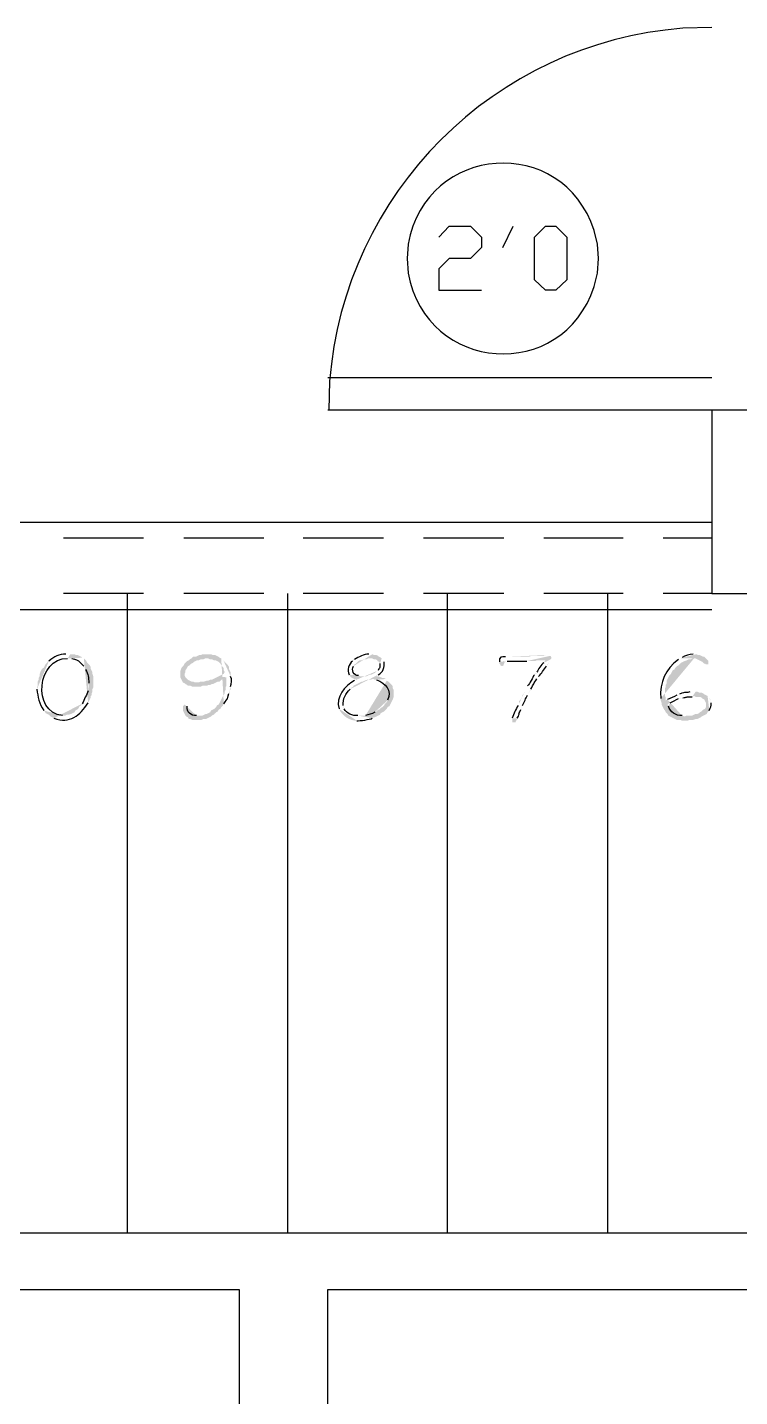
# Model space of a CAD drawing. Header units: inches. Extents: x -167 to 6071, y -6287 to -2731.
# Drawn here: x 940.2 to 984.7, y -5839.3 to -5753.6 of the extents above; entities that cross this region are included whole.
import ezdxf

# ---------------------------------------------------------------- set-up
doc = ezdxf.new("R2010")
doc.units = ezdxf.units.IN
doc.header["$LTSCALE"] = 96
doc.header["$MEASUREMENT"] = 0
doc.layers.add('PDF_Geometry', color=7, linetype='Continuous', true_color=0x4a4a4a)
doc.layers.add('PDF_Solid Fills', color=7, linetype='Continuous')

msp = doc.modelspace()

# ---------------------------------------------------------------- hatches: boundary and pattern name
at = {"layer": 'PDF_Solid Fills', "transparency": 33554559}
h = msp.add_hatch(color=256, dxfattribs=at)
h.paths.add_polyline_path([(942.73, -5792.789), (942.57, -5792.842)], flags=0)
h.paths.add_polyline_path([(941.503, -5793.269), (941.397, -5793.322), (941.397, -5793.375), (941.29, -5793.482), (941.183, -5793.695), (941.077, -5793.749), (941.023, -5793.855), (940.97, -5793.962), (940.917, -5794.122), (940.917, -5794.229), (940.863, -5794.335), (940.863, -5794.442), (940.81, -5794.549), (940.81, -5794.815), (940.757, -5794.922), (940.757, -5795.029)], flags=0)
h.paths.add_polyline_path([(941.183, -5796.362), (941.29, -5796.469), (941.29, -5796.522), (941.397, -5796.575), (941.503, -5796.629), (941.61, -5796.735), (942.41, -5796.682), (942.357, -5796.682)], flags=0)
h.paths.add_polyline_path([(942.677, -5793.109), (943.583, -5793.055), (943.53, -5793.002), (943.317, -5792.895), (943.21, -5792.895), (943.103, -5792.842), (942.837, -5792.842)], flags=0)
h = msp.add_hatch(color=256, dxfattribs=at)
h.paths.add_polyline_path([(943.583, -5793.055), (942.677, -5793.109), (942.943, -5793.109)], flags=0)
h.paths.add_polyline_path([(943.69, -5793.589), (943.743, -5793.695), (943.797, -5793.802)], flags=0)
h.paths.add_polyline_path([(944.01, -5794.655), (943.957, -5794.762), (943.957, -5795.135)], flags=0)
h.paths.add_polyline_path([(943.583, -5795.935), (943.53, -5796.042), (943.423, -5796.095), (943.37, -5796.202), (943.263, -5796.309), (943.157, -5796.362), (943.103, -5796.469), (942.997, -5796.522), (942.89, -5796.575), (942.73, -5796.629), (942.623, -5796.629), (942.517, -5796.682), (942.41, -5796.682), (941.61, -5796.735), (941.823, -5796.842)], flags=0)
h.paths.add_polyline_path([(943.957, -5795.882), (944.01, -5795.775), (944.063, -5795.669), (944.117, -5795.562), (944.117, -5795.455), (944.17, -5795.402), (944.17, -5795.295), (944.223, -5795.189), (944.223, -5795.029), (944.277, -5794.922), (944.277, -5794.229), (944.223, -5794.069), (944.223, -5793.962), (944.17, -5793.855), (944.117, -5793.749), (944.117, -5793.642), (944.063, -5793.535), (944.01, -5793.482), (943.903, -5793.375), (943.85, -5793.269), (943.797, -5793.215), (943.69, -5793.109)], flags=0)
for points in [[(951.37, -5792.842), (951.103, -5792.842), (950.997, -5792.895), (950.89, -5792.895), (950.677, -5793.002), (950.517, -5793.002), (950.41, -5793.109), (950.303, -5793.162), (950.25, -5793.215), (950.143, -5793.269), (950.037, -5793.375), (949.983, -5793.429), (949.93, -5793.535), (949.823, -5793.642), (949.77, -5793.749), (949.717, -5793.909), (949.717, -5794.282), (949.77, -5794.389), (949.823, -5794.495), (949.877, -5794.602), (950.783, -5794.602), (950.623, -5794.602), (950.517, -5794.549), (950.41, -5794.549), (950.303, -5794.495), (950.197, -5794.442), (950.143, -5794.389), (950.037, -5794.282), (949.983, -5794.175), (949.983, -5794.069), (950.037, -5793.962), (950.037, -5793.855), (950.143, -5793.695), (950.197, -5793.589), (950.303, -5793.535), (950.41, -5793.429), (950.517, -5793.375), (950.57, -5793.322), (950.783, -5793.215), (950.89, -5793.215), (950.997, -5793.162), (951.157, -5793.162), (951.263, -5793.109), (952.277, -5793.109), (952.17, -5793.055), (952.117, -5793.002), (951.903, -5792.895), (951.743, -5792.895), (951.637, -5792.842), (951.53, -5792.842)], [(952.117, -5794.229), (951.69, -5794.442), (951.583, -5794.442), (951.477, -5794.495), (951.37, -5794.495), (951.21, -5794.549), (950.997, -5794.549), (950.89, -5794.602), (949.877, -5794.602), (949.983, -5794.655), (950.037, -5794.709), (950.143, -5794.762), (950.197, -5794.815), (950.357, -5794.815), (950.463, -5794.869), (950.997, -5794.869), (951.103, -5794.815), (951.37, -5794.815), (951.477, -5794.762), (951.583, -5794.762), (951.69, -5794.709), (951.743, -5794.709), (951.85, -5794.655), (951.957, -5794.602), (952.063, -5794.549), (952.17, -5794.549), (952.277, -5794.442), (952.49, -5794.335), (952.543, -5794.282)]]:
    msp.add_hatch(color=256, dxfattribs=at).paths.add_polyline_path(points)
h = msp.add_hatch(color=256, dxfattribs=at)
h.paths.add_polyline_path([(952.277, -5793.109), (951.37, -5793.109), (951.477, -5793.109), (951.583, -5793.162), (951.69, -5793.162), (951.797, -5793.215), (951.903, -5793.215), (952.117, -5793.322), (952.17, -5793.375), (952.223, -5793.429), (952.277, -5793.535), (952.383, -5793.642), (952.437, -5793.749), (952.437, -5793.855), (952.49, -5793.962), (952.437, -5794.069), (952.117, -5794.229), (952.543, -5794.282), (952.597, -5794.282), (952.597, -5794.815), (952.543, -5794.922), (952.543, -5795.082), (952.49, -5795.189), (952.49, -5795.295), (952.437, -5795.402), (952.383, -5795.455), (952.33, -5795.562), (952.277, -5795.669), (952.223, -5795.775), (952.17, -5795.882), (952.117, -5795.989), (952.01, -5796.042), (951.957, -5796.149), (951.85, -5796.255), (951.743, -5796.309), (951.637, -5796.362), (951.583, -5796.469), (951.477, -5796.522), (951.37, -5796.575), (951.317, -5796.575), (951.103, -5796.682), (950.73, -5796.682), (951.637, -5796.735), (951.69, -5796.682), (951.797, -5796.629), (951.85, -5796.575), (951.957, -5796.469), (952.063, -5796.415), (952.117, -5796.309), (952.223, -5796.255), (952.277, -5796.149), (952.383, -5796.042), (952.437, -5795.935)], flags=0)
h.paths.add_polyline_path([(952.757, -5795.295), (952.81, -5795.242), (952.81, -5795.135), (952.863, -5795.029), (952.863, -5794.869)], flags=0)
h.paths.add_polyline_path([(952.863, -5794.229), (952.863, -5793.962), (952.81, -5793.855), (952.757, -5793.749), (952.757, -5793.642), (952.703, -5793.535), (952.65, -5793.482), (952.543, -5793.375), (952.49, -5793.322), (952.437, -5793.269), (952.383, -5793.162)], flags=0)
h = msp.add_hatch(color=256, dxfattribs=at)
h.paths.add_polyline_path([(962.303, -5793.109), (961.557, -5793.109), (961.717, -5793.109), (961.823, -5793.162), (961.93, -5793.162), (962.037, -5793.215), (962.037, -5793.269), (962.143, -5793.322), (962.197, -5793.429)], flags=0)
h.paths.add_polyline_path([(962.09, -5793.855), (961.983, -5793.909), (961.877, -5794.015), (961.663, -5794.122), (961.557, -5794.122), (961.343, -5794.229), (960.33, -5794.229), (960.383, -5794.282), (960.597, -5794.389), (960.757, -5794.442), (960.703, -5794.442), (960.597, -5794.495)], flags=0)
h.paths.add_polyline_path([(959.637, -5796.255, 0.291201), (960.757, -5797.002)], flags=0)
h.paths.add_polyline_path([(961.717, -5796.842), (961.823, -5796.789), (961.877, -5796.789), (961.983, -5796.735), (960.917, -5796.682), (960.81, -5796.682)], flags=0)
h.paths.add_polyline_path([(959.957, -5796.255), (959.903, -5796.149), (959.903, -5796.042)], flags=0)
h.paths.add_polyline_path([(960.33, -5795.029), (960.437, -5794.922), (960.543, -5794.869), (960.543, -5794.815), (960.97, -5794.602), (961.077, -5794.549), (961.13, -5794.549), (961.237, -5794.495), (961.397, -5794.442), (961.61, -5794.442), (961.77, -5794.389), (962.57, -5794.389), (962.463, -5794.335), (962.357, -5794.335), (962.25, -5794.282), (962.09, -5794.229), (961.983, -5794.229), (962.09, -5794.122)], flags=0)
h.paths.add_polyline_path([(962.463, -5793.322), (962.41, -5793.215)], flags=0)
h = msp.add_hatch(color=256, dxfattribs=at)
h.paths.add_polyline_path([(961.61, -5792.842), (961.503, -5792.842)], flags=0)
h.paths.add_polyline_path([(960.597, -5793.162), (960.543, -5793.162), (960.49, -5793.269)], flags=0)
h.paths.add_polyline_path([(960.277, -5794.122), (960.33, -5794.229), (961.077, -5794.229), (960.97, -5794.229), (960.863, -5794.175)], flags=0)
h.paths.add_polyline_path([(960.543, -5793.589), (960.597, -5793.482), (960.703, -5793.429), (960.81, -5793.322), (960.863, -5793.269), (960.97, -5793.215), (961.077, -5793.215), (961.183, -5793.162), (961.343, -5793.162), (961.45, -5793.109), (962.303, -5793.109), (962.25, -5793.055), (962.143, -5793.002), (962.09, -5792.949), (961.983, -5792.895), (961.823, -5792.895), (961.717, -5792.842)], flags=0)
h = msp.add_hatch(color=256, dxfattribs=at)
h.paths.add_polyline_path([(972.703, -5792.895), (972.543, -5792.895), (972.437, -5792.949), (971.637, -5792.949), (971.53, -5793.002), (970.037, -5793.002)], flags=0)
h.paths.add_polyline_path([(969.663, -5793.322), (969.663, -5793.429), (969.717, -5793.482), (969.717, -5793.535), (969.823, -5793.589), (969.93, -5793.535), (969.93, -5793.482), (969.983, -5793.375), (969.983, -5793.322), (969.93, -5793.269), (970.143, -5793.269)], flags=0)
h.paths.add_polyline_path([(971.37, -5793.269), (971.903, -5793.269), (972.01, -5793.215), (972.543, -5793.215), (972.863, -5793.162), (972.917, -5793.109), (972.917, -5793.055), (972.863, -5792.949), (972.81, -5792.949)], flags=0)
h = msp.add_hatch(color=256, dxfattribs=at)
h.paths.add_polyline_path([(972.863, -5793.162), (972.543, -5793.215), (972.49, -5793.269), (972.437, -5793.375)], flags=0)
h.paths.add_polyline_path([(972.01, -5793.962), (971.957, -5794.069), (971.85, -5794.122)], flags=0)
h.paths.add_polyline_path([(971.423, -5794.815), (971.37, -5794.922), (971.317, -5795.029), (971.263, -5795.135), (971.21, -5795.242), (971.157, -5795.349), (971.103, -5795.402), (971.103, -5795.455), (971.05, -5795.562), (970.997, -5795.669), (970.89, -5795.775), (970.89, -5795.935), (970.837, -5796.042)], flags=0)
h.paths.add_polyline_path([(970.463, -5796.842), (970.463, -5797.109), (970.677, -5797.109), (970.677, -5797.055), (970.783, -5796.895), (970.783, -5796.842)], flags=0)
h.paths.add_polyline_path([(970.997, -5796.309), (971.05, -5796.149), (971.103, -5796.042)], flags=0)
h.paths.add_polyline_path([(971.423, -5795.402), (971.477, -5795.295), (971.53, -5795.189), (971.583, -5795.082), (971.637, -5795.029)], flags=0)
h.paths.add_polyline_path([(972.01, -5794.389), (972.063, -5794.335), (972.117, -5794.229)], flags=0)
h.paths.add_polyline_path([(972.597, -5793.589), (972.703, -5793.482), (972.757, -5793.322), (972.81, -5793.269)], flags=0)
h = msp.add_hatch(color=256, dxfattribs=at)
h.paths.add_polyline_path([(980.97, -5793.109), (980.863, -5793.162)], flags=0)
h.paths.add_polyline_path([(979.743, -5795.615), (979.743, -5795.722), (980.063, -5795.722), (980.063, -5795.562), (980.01, -5795.455), (980.01, -5794.975), (980.063, -5794.869), (980.063, -5794.762), (980.117, -5794.655), (980.117, -5794.495), (980.17, -5794.389), (980.223, -5794.282), (980.277, -5794.175), (980.383, -5794.069), (980.437, -5793.962), (980.49, -5793.855), (980.597, -5793.802), (980.65, -5793.695), (980.757, -5793.589), (980.863, -5793.535), (980.97, -5793.429), (981.023, -5793.375), (981.237, -5793.269), (981.397, -5793.215), (981.503, -5793.162), (981.61, -5793.162), (981.717, -5793.109), (981.823, -5793.109)], flags=0)
h = msp.add_hatch(color=256, dxfattribs=at)
h.paths.add_polyline_path([(981.823, -5792.842), (981.77, -5792.842)], flags=0)
h.paths.add_polyline_path([(981.077, -5793.055), (980.97, -5793.109), (981.93, -5793.109), (982.357, -5793.322), (982.463, -5793.429), (982.517, -5793.429), (982.57, -5793.482), (982.73, -5793.482), (982.73, -5793.269), (982.677, -5793.215), (982.463, -5793.002), (982.41, -5793.002), (982.303, -5792.949), (982.197, -5792.895), (982.09, -5792.895), (981.983, -5792.842)], flags=0)
h = msp.add_hatch(color=256, dxfattribs=at)
h.paths.add_polyline_path([(962.57, -5794.389), (961.77, -5794.389), (961.877, -5794.442), (961.983, -5794.442)], flags=0)
h.paths.add_polyline_path([(962.677, -5795.722), (962.623, -5795.829), (962.517, -5795.935), (962.463, -5796.042), (962.357, -5796.149), (962.25, -5796.202), (962.143, -5796.309), (962.09, -5796.309), (961.983, -5796.415), (961.877, -5796.469)], flags=0)
h.paths.add_polyline_path([(961.29, -5796.682), (960.917, -5796.682), (961.983, -5796.735), (962.197, -5796.629), (962.25, -5796.522), (962.357, -5796.469), (962.463, -5796.415), (962.57, -5796.309), (962.623, -5796.255), (962.677, -5796.149), (962.783, -5796.095), (962.837, -5795.989), (962.89, -5795.882), (962.943, -5795.775), (962.997, -5795.669), (963.05, -5795.509), (963.05, -5795.082), (962.997, -5794.975), (962.997, -5794.869), (962.943, -5794.762), (962.837, -5794.655), (962.783, -5794.602), (962.73, -5794.549), (962.623, -5794.495)], flags=0)
h = msp.add_hatch(color=256, dxfattribs=at)
h.paths.add_polyline_path([(981.77, -5795.189), (981.557, -5795.189)], flags=0)
h.paths.add_polyline_path([(980.917, -5795.349), (980.863, -5795.349), (980.757, -5795.402)], flags=0)
h.paths.add_polyline_path([(980.17, -5795.669), (980.063, -5795.722), (979.743, -5795.722), (979.797, -5795.882), (979.797, -5795.989), (979.85, -5796.095), (979.957, -5796.309), (980.01, -5796.362), (980.063, -5796.469), (980.17, -5796.575), (980.223, -5796.682), (980.33, -5796.735), (981.237, -5796.735), (981.077, -5796.682)], flags=0)
h.paths.add_polyline_path([(980.223, -5796.095), (980.17, -5795.989), (980.223, -5795.935), (980.33, -5795.882)], flags=0)
h.paths.add_polyline_path([(980.863, -5795.615), (980.97, -5795.615), (981.13, -5795.562)], flags=0)
h.paths.add_polyline_path([(981.717, -5795.509), (981.823, -5795.455), (982.677, -5795.455), (982.463, -5795.349), (982.41, -5795.295), (982.303, -5795.242), (982.143, -5795.242), (982.037, -5795.189), (981.93, -5795.189)], flags=0)
h = msp.add_hatch(color=256, dxfattribs=at)
h.paths.add_polyline_path([(949.983, -5795.989), (949.93, -5796.042), (949.877, -5796.095), (949.877, -5796.362), (949.93, -5796.469), (949.983, -5796.575), (950.037, -5796.682), (950.09, -5796.735), (950.197, -5796.789), (950.25, -5796.895), (950.357, -5796.895), (950.463, -5796.949), (951.05, -5796.949), (951.157, -5796.895), (951.317, -5796.895), (951.637, -5796.735), (950.73, -5796.682)], flags=0)
h.paths.add_polyline_path([(950.143, -5796.095), (950.09, -5795.989)], flags=0)
h = msp.add_hatch(color=256, dxfattribs=at)
h.paths.add_polyline_path([(982.677, -5795.455), (981.823, -5795.455), (981.93, -5795.509), (982.197, -5795.509), (982.303, -5795.562), (982.357, -5795.615), (982.463, -5795.669), (982.517, -5795.775), (982.57, -5795.882), (982.57, -5796.149), (982.517, -5796.255), (982.41, -5796.309), (982.303, -5796.415), (982.197, -5796.469), (982.143, -5796.522), (982.037, -5796.575), (981.93, -5796.575), (981.717, -5796.682), (981.343, -5796.682), (981.237, -5796.735), (980.33, -5796.735), (980.757, -5796.949), (980.97, -5796.949), (981.077, -5797.002), (981.397, -5797.002), (981.557, -5796.949), (981.77, -5796.949), (981.93, -5796.895), (982.037, -5796.895), (982.25, -5796.789), (982.303, -5796.735), (982.41, -5796.682), (982.517, -5796.629), (982.623, -5796.575), (982.677, -5796.469), (982.783, -5796.362)], flags=0)
h.paths.add_polyline_path([(982.89, -5795.882), (982.837, -5795.775), (982.837, -5795.669), (982.783, -5795.562)], flags=0)

# ---------------------------------------------------------------- linework, layer by layer
at = {"layer": 'PDF_Geometry'}
msp.add_lwpolyline([(982.943, -5753.642), (981.13, -5753.695, 0.369037), (959.05, -5775.775), (958.997, -5777.589)], format="xyb", dxfattribs=at)
for points in [[(965.877, -5766.762), (966.517, -5766.069), (967.85, -5766.069), (968.543, -5766.762), (968.543, -5767.402), (967.85, -5768.095), (966.517, -5768.095), (965.877, -5768.735), (965.877, -5770.069), (968.543, -5770.069)], [(969.877, -5767.402), (970.517, -5766.069)], [(975.583, -5769.855), (975.797, -5769.002), (975.85, -5768.095), (975.797, -5767.189), (975.583, -5766.335)], [(963.957, -5767.189), (963.903, -5768.095), (963.957, -5769.002)], [(982.943, -5790.069), (883.423, -5790.069), (883.423, -5784.575), (982.943, -5784.575)], [(947.423, -5785.589), (942.41, -5785.589)], [(954.943, -5785.589), (949.93, -5785.589)], [(962.41, -5785.589), (957.397, -5785.589)], [(969.93, -5785.589), (964.917, -5785.589)], [(977.397, -5785.589), (972.437, -5785.589)], [(982.943, -5785.589), (979.903, -5785.589)], [(947.423, -5789.055), (942.41, -5789.055)], [(946.41, -5829.055), (946.41, -5789.055)], [(954.943, -5789.055), (949.93, -5789.055)], [(956.437, -5829.055), (956.437, -5789.055)], [(962.41, -5789.055), (957.397, -5789.055)], [(969.93, -5789.055), (964.917, -5789.055)], [(966.41, -5829.055), (966.41, -5789.055)], [(977.397, -5789.055), (972.437, -5789.055)], [(976.437, -5829.055), (976.437, -5789.055)], [(982.943, -5789.055), (979.903, -5789.055)]]:
    msp.add_lwpolyline(points, dxfattribs=at)
msp.add_lwpolyline([(972.543, -5770.069), (971.85, -5769.429), (971.85, -5766.762), (972.543, -5766.069), (973.183, -5766.069), (973.877, -5766.762), (973.877, -5769.429), (973.183, -5770.069)], close=True, dxfattribs=at)
at = {"layer": 'PDF_Geometry', "color": 7}
for points in [[(982.943, -5775.562), (958.943, -5775.562)], [(982.943, -5777.589), (958.943, -5777.589)], [(986.41, -5777.589), (982.943, -5777.589), (982.943, -5789.055), (1020.917, -5789.055)], [(1020.917, -5829.055), (913.93, -5829.055), (913.93, -5840.575)], [(917.397, -5840.575), (917.397, -5832.575), (953.397, -5832.575), (953.397, -5872.575)], [(958.943, -5872.575), (958.943, -5832.575), (1020.917, -5832.575), (1020.917, -5845.695)]]:
    msp.add_lwpolyline(points, dxfattribs=at)
at = {"layer": 'PDF_Geometry'}
for points in [[(975.583, -5766.335), (973.609, -5760.327), (965.103, -5760.885), (963.957, -5767.189)], [(963.957, -5769.002), (965.103, -5775.306), (973.609, -5775.863), (975.583, -5769.855)], [(942.357, -5796.682), (940.417, -5796.463), (940.783, -5793.059), (942.677, -5793.109)], [(942.57, -5792.842), (942.145, -5792.834), (941.822, -5792.992), (941.503, -5793.269)], [(942.943, -5793.109), (943.47, -5793.274), (943.286, -5793.2), (943.69, -5793.589)], [(960.49, -5793.269), (960.221, -5793.457), (960.145, -5793.837), (960.277, -5794.122)], [(961.503, -5792.842), (961.174, -5792.832), (960.89, -5793.021), (960.597, -5793.162)], [(962.09, -5794.122), (962.398, -5793.994), (962.493, -5793.631), (962.463, -5793.322)], [(962.197, -5793.429), (962.189, -5793.732), (962.238, -5793.554), (962.09, -5793.855)], [(970.037, -5793.002), (969.787, -5792.991), (969.629, -5792.988), (969.663, -5793.322)], [(970.143, -5793.269), (970.552, -5793.269), (970.961, -5793.269), (971.37, -5793.269)], [(972.437, -5793.375), (972.312, -5793.479), (972.061, -5793.815), (972.01, -5793.962)], [(980.863, -5793.162), (980.019, -5793.815), (979.68, -5794.547), (979.743, -5795.615)], [(981.77, -5792.842), (981.534, -5792.871), (981.29, -5792.927), (981.077, -5793.055)], [(943.797, -5793.802), (943.981, -5794.095), (943.969, -5794.295), (944.01, -5794.655)], [(952.863, -5794.869), (952.874, -5794.666), (953.001, -5794.427), (952.863, -5794.229)], [(960.863, -5794.175), (960.556, -5794.215), (960.381, -5793.824), (960.543, -5793.589)], [(971.85, -5794.122), (971.727, -5794.318), (971.581, -5794.675), (971.423, -5794.815)], [(972.117, -5794.229), (972.3, -5794.033), (972.438, -5793.807), (972.597, -5793.589)], [(940.757, -5795.029), (940.821, -5795.522), (940.87, -5795.945), (941.183, -5796.362)], [(943.957, -5795.135), (943.828, -5795.416), (943.74, -5795.65), (943.583, -5795.935)], [(960.597, -5794.495), (959.988, -5794.817), (959.415, -5795.533), (959.637, -5796.255)], [(959.903, -5796.042), (959.853, -5795.669), (960.062, -5795.271), (960.33, -5795.029)], [(961.983, -5794.442), (962.546, -5794.662), (962.981, -5795.095), (962.677, -5795.722)], [(971.637, -5795.029), (971.8, -5794.683), (971.804, -5794.689), (972.01, -5794.389)], [(981.557, -5795.189), (981.18, -5795.335), (981.418, -5795.13), (980.917, -5795.349)], [(941.823, -5796.842), (942.819, -5797.204), (943.446, -5796.687), (943.957, -5795.882)], [(952.437, -5795.935), (952.7, -5795.536), (952.608, -5795.769), (952.757, -5795.295)], [(970.837, -5796.042), (970.677, -5796.298), (970.57, -5796.558), (970.463, -5796.842)], [(971.103, -5796.042), (971.21, -5795.829), (971.317, -5795.615), (971.423, -5795.402)], [(980.757, -5795.402), (980.537, -5795.527), (980.382, -5795.571), (980.17, -5795.669)], [(980.33, -5795.882), (980.508, -5795.793), (980.686, -5795.704), (980.863, -5795.615)], [(981.13, -5795.562), (981.411, -5795.544), (981.257, -5795.479), (981.717, -5795.509)], [(982.783, -5796.362), (982.876, -5796.116), (982.903, -5796.147), (982.89, -5795.882)], [(950.73, -5796.682), (950.394, -5796.687), (950.08, -5796.482), (950.143, -5796.095)], [(960.81, -5796.682), (960.48, -5796.715), (960.11, -5796.535), (959.957, -5796.255)], [(960.757, -5797.002), (960.939, -5797.01), (961.567, -5796.928), (961.717, -5796.842)], [(961.877, -5796.469), (961.684, -5796.599), (961.486, -5796.585), (961.29, -5796.682)], [(970.783, -5796.842), (971.019, -5796.424), (970.761, -5796.727), (970.997, -5796.309)], [(981.077, -5796.682), (980.708, -5796.704), (980.332, -5796.449), (980.223, -5796.095)]]:
    msp.add_open_spline(points, degree=3, dxfattribs=at)

doc.saveas('drawing.dxf')
